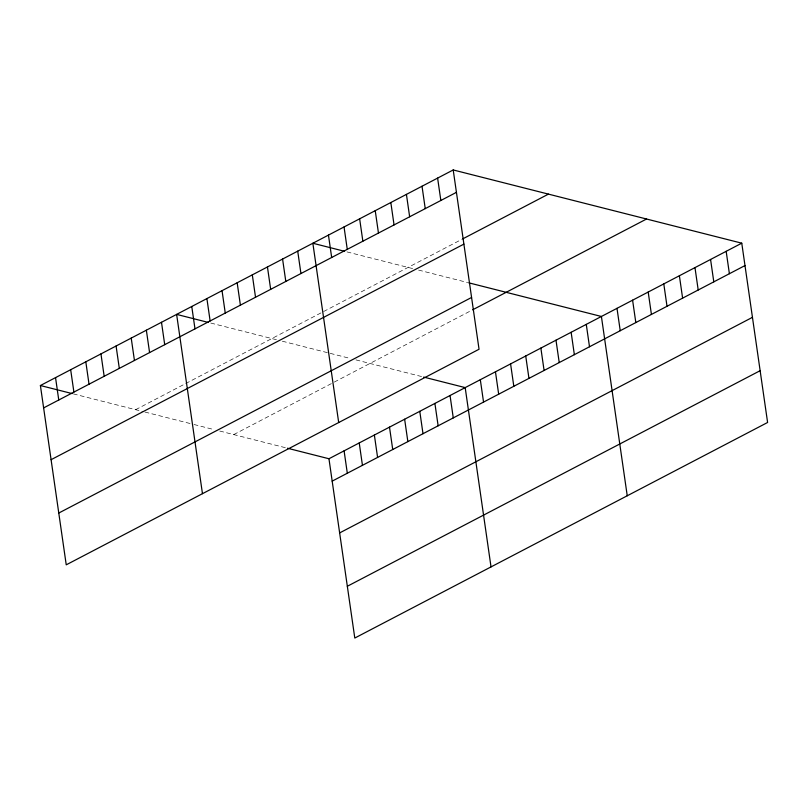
<?xml version="1.0" encoding="UTF-8"?>
<svg xmlns="http://www.w3.org/2000/svg" width="808" height="808" viewBox="0 0 808 808"><rect width="100%" height="100%" fill="white"/><g stroke="black" fill="none" stroke-linecap="round" stroke-linejoin="round"><path stroke-width="0.61" stroke-dasharray="4.04 3.03" d="M135.623 409.686L461.55 239.491M233.734 434.583L333.199 382.649M334.28 382.083L471.589 310.373M347.036 251.924L412.747 268.599M418.584 270.084L467.64 282.527M210.807 323.059L276.518 339.734M282.366 341.218L329.078 353.076M330.25 353.369L350.106 358.409M355.944 359.893L422.453 376.77M73.366 393.89L143.794 411.767M144.965 412.06L192.849 424.21M194.021 424.513L213.878 429.553M219.715 431.028L286.224 447.905"/><path stroke-width="1.21" d="M453.207 169.953L479.043 349.248L66.236 564.822L40.4 385.527L453.207 169.953L741.764 243.178L767.6 422.473L354.793 638.047L328.957 458.752L287.446 448.218M43.622 407.909L456.439 192.344M462.661 238.916L548.43 194.122M51.086 459.691L463.893 244.117M58.772 513.04L471.579 297.465M472.67 309.807L646.541 219.018M328.957 458.752L741.764 243.178M332.179 481.134L744.986 265.569M339.643 532.916L752.45 317.342M347.329 586.265L760.136 370.69M344.592 251.308L312.858 243.248L338.693 422.544M468.812 282.83L601.405 316.473L627.24 495.769M208.363 322.442L176.629 314.393L202.465 493.678M423.675 377.084L465.186 387.608L491.022 566.903M40.4 385.527L72.144 393.577M726.17 251.318L729.392 273.71M710.575 259.469L713.797 281.851M694.981 267.61L698.203 290.001M679.387 275.75L682.609 298.142M663.792 283.901L667.014 306.283M648.198 292.041L651.42 314.423M632.593 300.182L635.825 322.574M616.999 308.333L620.231 330.714M586.275 324.382L589.497 346.763M571.135 332.28L574.357 354.672M555.995 340.188L559.227 362.57M540.865 348.086L544.087 370.478M525.725 355.995L528.957 378.376M510.585 363.903L513.817 386.285M495.456 371.801L498.677 394.193M480.316 379.709L483.548 402.091M437.613 178.103L440.845 200.485M422.018 186.244L425.24 208.626M450.046 395.516L453.268 417.898M406.424 194.385L409.646 216.776M434.906 403.424L438.138 425.806M390.83 202.535L394.051 224.917M419.776 411.322L422.998 433.714M375.235 210.676L378.457 233.058M404.636 419.231L407.858 441.612M359.641 218.817L362.863 241.208M389.496 427.129L392.728 449.521M374.367 435.037L377.589 457.419M344.046 226.967L347.268 249.349M359.227 442.946L362.449 465.327M328.452 235.108L331.674 257.489M344.087 450.844L347.319 473.236M297.718 251.157L300.94 273.538M282.578 259.055L285.81 281.447M267.448 266.963L270.67 289.345M252.308 274.871L255.53 297.253M237.168 282.77L240.4 305.161M222.038 290.678L225.26 313.06M206.898 298.576L210.131 320.968M191.759 306.484L194.991 328.866M161.489 322.291L164.721 344.683M146.359 330.199L149.581 352.581M131.219 338.098L134.441 360.489M116.079 346.006L119.311 368.387M100.95 353.914L104.171 376.296M85.81 361.812L89.032 384.204M70.67 369.721L73.902 392.102M55.54 377.619L58.762 400.011"/></g></svg>
